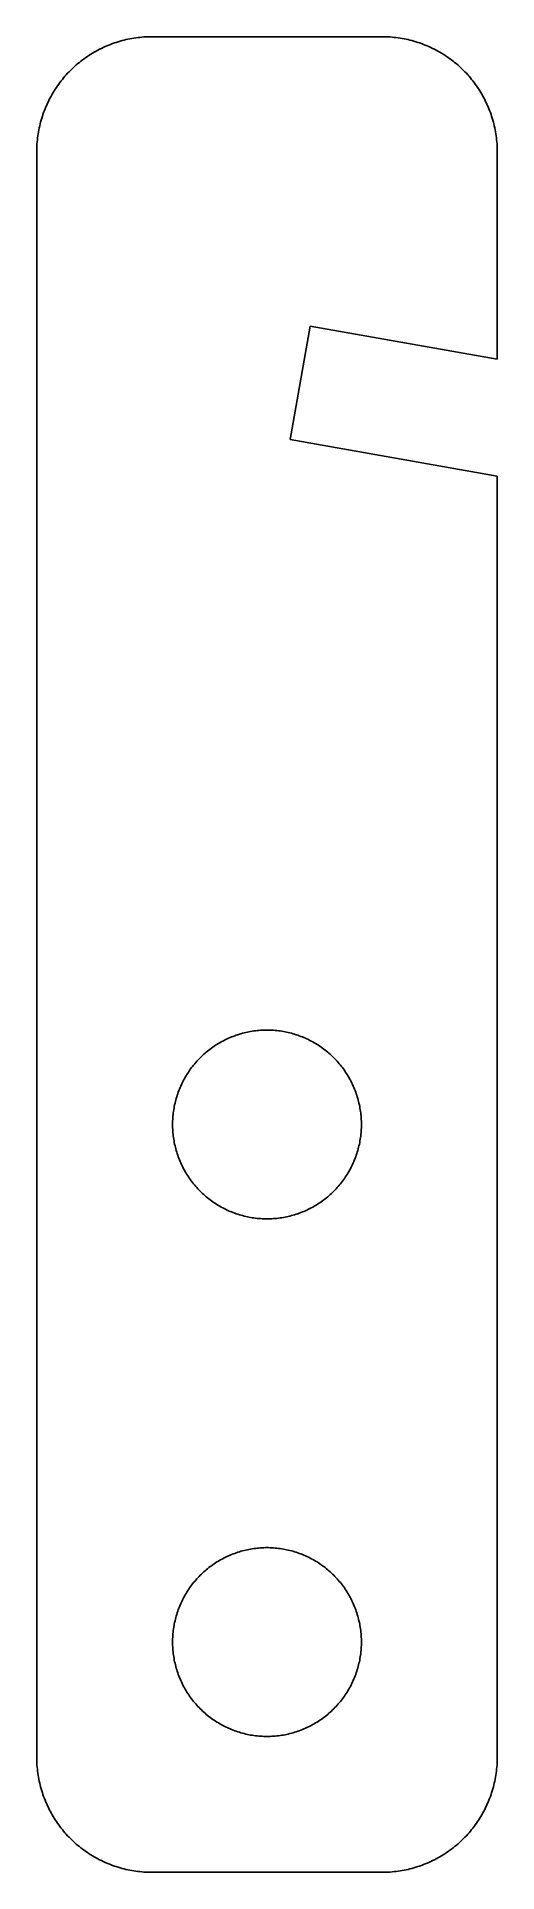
# Model space of a CAD drawing. Header units: metres. Extents: x -5.1 to 5.1, y -24 to 16.5.
import ezdxf

# ---------------------------------------------------------------- set-up
doc = ezdxf.new("R2010")
doc.units = ezdxf.units.M

msp = doc.modelspace()

# ---------------------------------------------------------------- linework, layer by layer
for p, q in [((-3.73246, 16.2127), (-3.77142, 16.1915)), ((-3.69314, 16.2332), (-3.73246, 16.2127)), ((-3.65346, 16.2529), (-3.69314, 16.2332)), ((-3.61345, 16.272), (-3.65346, 16.2529)), ((-3.57311, 16.2904), (-3.61345, 16.272)), ((-3.53246, 16.3081), (-3.57311, 16.2904)), ((-3.4915, 16.325), (-3.53246, 16.3081)), ((-3.45025, 16.3413), (-3.4915, 16.325)), ((-3.40873, 16.3568), (-3.45025, 16.3413)), ((-3.36694, 16.3716), (-3.40873, 16.3568)), ((-3.3249, 16.3857), (-3.36694, 16.3716)), ((-3.28262, 16.399), (-3.3249, 16.3857)), ((-3.24012, 16.4116), (-3.28262, 16.399)), ((-3.1974, 16.4235), (-3.24012, 16.4116)), ((-3.15448, 16.4346), (-3.1974, 16.4235)), ((-3.11137, 16.4449), (-3.15448, 16.4346)), ((-3.0681, 16.4545), (-3.11137, 16.4449)), ((-3.02465, 16.4633), (-3.0681, 16.4545)), ((-2.98107, 16.4714), (-3.02465, 16.4633)), ((-2.93734, 16.4787), (-2.98107, 16.4714)), ((-2.8935, 16.4853), (-2.93734, 16.4787)), ((-2.84955, 16.4911), (-2.8935, 16.4853)), ((-2.8055, 16.4961), (-2.84955, 16.4911)), ((-2.76138, 16.5003), (-2.8055, 16.4961)), ((-2.71718, 16.5038), (-2.76138, 16.5003)), ((-2.67293, 16.5065), (-2.71718, 16.5038)), ((-2.62864, 16.5085), (-2.67293, 16.5065)), ((-2.58433, 16.5096), (-2.62864, 16.5085)), ((-2.54, 16.51), (-2.58433, 16.5096)), ((2.54, 16.51), (-2.54, 16.51)), ((2.58433, 16.5096), (2.54, 16.51)), ((2.62864, 16.5085), (2.58433, 16.5096)), ((2.67293, 16.5065), (2.62864, 16.5085)), ((2.71718, 16.5038), (2.67293, 16.5065)), ((2.76138, 16.5003), (2.71718, 16.5038)), ((2.8055, 16.4961), (2.76138, 16.5003)), ((2.84955, 16.4911), (2.8055, 16.4961)), ((2.8935, 16.4853), (2.84955, 16.4911)), ((2.93734, 16.4787), (2.8935, 16.4853)), ((2.98107, 16.4714), (2.93734, 16.4787)), ((3.02465, 16.4633), (2.98107, 16.4714)), ((3.0681, 16.4545), (3.02465, 16.4633)), ((3.11137, 16.4449), (3.0681, 16.4545)), ((3.15448, 16.4346), (3.11137, 16.4449)), ((3.1974, 16.4235), (3.15448, 16.4346)), ((3.24012, 16.4116), (3.1974, 16.4235)), ((3.28262, 16.399), (3.24012, 16.4116)), ((3.3249, 16.3857), (3.28262, 16.399)), ((3.36694, 16.3716), (3.3249, 16.3857)), ((3.40873, 16.3568), (3.36694, 16.3716)), ((3.45025, 16.3413), (3.40873, 16.3568)), ((3.4915, 16.325), (3.45025, 16.3413)), ((3.53246, 16.3081), (3.4915, 16.325)), ((3.57311, 16.2904), (3.53246, 16.3081)), ((3.61345, 16.272), (3.57311, 16.2904)), ((3.65346, 16.2529), (3.61345, 16.272)), ((3.69314, 16.2332), (3.65346, 16.2529)), ((3.73246, 16.2127), (3.69314, 16.2332)), ((3.77142, 16.1915), (3.73246, 16.2127)), ((-4.30443, 15.7971), (-4.33605, 15.7661)), ((-4.27227, 15.8276), (-4.30443, 15.7971)), ((-4.23959, 15.8576), (-4.27227, 15.8276)), ((-4.20639, 15.887), (-4.23959, 15.8576)), ((-4.17268, 15.9158), (-4.20639, 15.887)), ((-4.13847, 15.944), (-4.17268, 15.9158)), ((-4.10378, 15.9715), (-4.13847, 15.944)), ((-4.06861, 15.9985), (-4.10378, 15.9715)), ((-4.03297, 16.0249), (-4.06861, 15.9985)), ((-3.99688, 16.0506), (-4.03297, 16.0249)), ((-3.96035, 16.0758), (-3.99688, 16.0506)), ((-3.92338, 16.1002), (-3.96035, 16.0758)), ((-3.88599, 16.124), (-3.92338, 16.1002)), ((-3.8482, 16.1472), (-3.88599, 16.124)), ((-3.81, 16.1697), (-3.8482, 16.1472)), ((-3.77142, 16.1915), (-3.81, 16.1697)), ((3.81, 16.1697), (3.77142, 16.1915)), ((3.8482, 16.1472), (3.81, 16.1697)), ((3.88599, 16.124), (3.8482, 16.1472)), ((3.92338, 16.1002), (3.88599, 16.124)), ((3.96035, 16.0758), (3.92338, 16.1002)), ((3.99688, 16.0506), (3.96035, 16.0758)), ((4.03297, 16.0249), (3.99688, 16.0506)), ((4.06861, 15.9985), (4.03297, 16.0249)), ((4.10378, 15.9715), (4.06861, 15.9985)), ((4.13847, 15.944), (4.10378, 15.9715)), ((4.17268, 15.9158), (4.13847, 15.944)), ((4.20639, 15.887), (4.17268, 15.9158)), ((4.23959, 15.8576), (4.20639, 15.887)), ((4.27227, 15.8276), (4.23959, 15.8576)), ((4.30443, 15.7971), (4.27227, 15.8276)), ((4.33605, 15.7661), (4.30443, 15.7971)), ((-4.64575, 15.3903), (-4.67022, 15.3534)), ((-4.62065, 15.4269), (-4.64575, 15.3903)), ((-4.5949, 15.463), (-4.62065, 15.4269)), ((-4.56853, 15.4986), (-4.5949, 15.463)), ((-4.54155, 15.5338), (-4.56853, 15.4986)), ((-4.51395, 15.5685), (-4.54155, 15.5338)), ((-4.48575, 15.6027), (-4.51395, 15.5685)), ((-4.45696, 15.6364), (-4.48575, 15.6027)), ((-4.42759, 15.6696), (-4.45696, 15.6364)), ((-4.39764, 15.7023), (-4.42759, 15.6696)), ((-4.36712, 15.7344), (-4.39764, 15.7023)), ((-4.33605, 15.7661), (-4.36712, 15.7344)), ((4.36712, 15.7344), (4.33605, 15.7661)), ((4.39764, 15.7023), (4.36712, 15.7344)), ((4.42759, 15.6696), (4.39764, 15.7023)), ((4.45696, 15.6364), (4.42759, 15.6696)), ((4.48575, 15.6027), (4.45696, 15.6364)), ((4.51395, 15.5685), (4.48575, 15.6027)), ((4.54155, 15.5338), (4.51395, 15.5685)), ((4.56853, 15.4986), (4.54155, 15.5338)), ((4.5949, 15.463), (4.56853, 15.4986)), ((4.62065, 15.4269), (4.5949, 15.463)), ((4.64575, 15.3903), (4.62065, 15.4269)), ((4.67022, 15.3534), (4.64575, 15.3903)), ((-4.8604, 15.0031), (-4.87808, 14.9625)), ((-4.84202, 15.0435), (-4.8604, 15.0031)), ((-4.82294, 15.0835), (-4.84202, 15.0435)), ((-4.80316, 15.1231), (-4.82294, 15.0835)), ((-4.78269, 15.1625), (-4.80316, 15.1231)), ((-4.76153, 15.2014), (-4.78269, 15.1625)), ((-4.7397, 15.24), (-4.76153, 15.2014)), ((-4.7172, 15.2782), (-4.7397, 15.24)), ((-4.69404, 15.316), (-4.7172, 15.2782)), ((-4.67022, 15.3534), (-4.69404, 15.316)), ((4.69404, 15.316), (4.67022, 15.3534)), ((4.7172, 15.2782), (4.69404, 15.316)), ((4.7397, 15.24), (4.7172, 15.2782)), ((4.76153, 15.2014), (4.7397, 15.24)), ((4.78269, 15.1625), (4.76153, 15.2014)), ((4.80316, 15.1231), (4.78269, 15.1625)), ((4.82294, 15.0835), (4.80316, 15.1231)), ((4.84202, 15.0435), (4.82294, 15.0835)), ((4.8604, 15.0031), (4.84202, 15.0435)), ((4.87808, 14.9625), (4.8604, 15.0031)), ((-5.00455, 14.5845), (-5.0149, 14.5414)), ((-4.99345, 14.6274), (-5.00455, 14.5845)), ((-4.9816, 14.6701), (-4.99345, 14.6274)), ((-4.96901, 14.7126), (-4.9816, 14.6701)), ((-4.95568, 14.7549), (-4.96901, 14.7126)), ((-4.94162, 14.7969), (-4.95568, 14.7549)), ((-4.92682, 14.8387), (-4.94162, 14.7969)), ((-4.91129, 14.8803), (-4.92682, 14.8387)), ((-4.89505, 14.9215), (-4.91129, 14.8803)), ((-4.87808, 14.9625), (-4.89505, 14.9215)), ((4.89505, 14.9215), (4.87808, 14.9625)), ((4.91129, 14.8803), (4.89505, 14.9215)), ((4.92682, 14.8387), (4.91129, 14.8803)), ((4.94162, 14.7969), (4.92682, 14.8387)), ((4.95568, 14.7549), (4.94162, 14.7969)), ((4.96901, 14.7126), (4.95568, 14.7549)), ((4.9816, 14.6701), (4.96901, 14.7126)), ((4.99345, 14.6274), (4.9816, 14.6701)), ((5.00455, 14.5845), (4.99345, 14.6274)), ((5.0149, 14.5414), (5.00455, 14.5845)), ((-5.07033, 14.1914), (-5.07381, 14.1472)), ((-5.06608, 14.2355), (-5.07033, 14.1914)), ((-5.06107, 14.2795), (-5.06608, 14.2355)), ((-5.05528, 14.3235), (-5.06107, 14.2795)), ((-5.04873, 14.3673), (-5.05528, 14.3235)), ((-5.04141, 14.4111), (-5.04873, 14.3673)), ((-5.03333, 14.4547), (-5.04141, 14.4111)), ((-5.02449, 14.4981), (-5.03333, 14.4547)), ((-5.0149, 14.5414), (-5.02449, 14.4981)), ((5.02449, 14.4981), (5.0149, 14.5414)), ((5.03333, 14.4547), (5.02449, 14.4981)), ((5.04141, 14.4111), (5.03333, 14.4547)), ((5.04873, 14.3673), (5.04141, 14.4111)), ((5.05528, 14.3235), (5.04873, 14.3673)), ((5.06107, 14.2795), (5.05528, 14.3235)), ((5.06608, 14.2355), (5.06107, 14.2795)), ((5.07033, 14.1914), (5.06608, 14.2355)), ((5.07381, 14.1472), (5.07033, 14.1914)), ((-5.07961, 14.0143), (-5.08, 13.97)), ((-5.08, 13.97), (-5.08, -21.4503)), ((-5.07845, 14.0586), (-5.07961, 14.0143)), ((-5.07652, 14.1029), (-5.07845, 14.0586)), ((-5.07381, 14.1472), (-5.07652, 14.1029)), ((5.07652, 14.1029), (5.07381, 14.1472)), ((5.07845, 14.0586), (5.07652, 14.1029)), ((5.07961, 14.0143), (5.07845, 14.0586)), ((5.08, 13.97), (5.07961, 14.0143)), ((5.08, 9.39302), (5.08, 13.97)), ((0.507999, 7.62), (0.949066, 10.1214)), ((0.949066, 10.1214), (5.08, 9.39302)), ((5.08, 6.81383), (0.507999, 7.62)), ((5.08, -21.4503), (5.08, 6.81383)), ((-1.0414, -5.6867), (-1.00976, -5.6688)), ((-1.00976, -5.6688), (-0.977815, -5.65146)), ((-0.977815, -5.65146), (-0.945571, -5.63467)), ((-0.945571, -5.63467), (-0.913039, -5.61845)), ((-0.913039, -5.61845), (-0.880229, -5.6028)), ((-0.880229, -5.6028), (-0.847151, -5.58773)), ((-0.847151, -5.58773), (-0.813814, -5.57323)), ((-0.813814, -5.57323), (-0.780231, -5.55932)), ((-0.780231, -5.55932), (-0.746408, -5.546)), ((-0.746408, -5.546), (-0.712359, -5.53327)), ((-0.712359, -5.53327), (-0.678093, -5.52113)), ((-0.678093, -5.52113), (-0.64362, -5.5096)), ((-0.64362, -5.5096), (-0.608952, -5.49867)), ((-0.608952, -5.49867), (-0.574097, -5.48834)), ((-0.574097, -5.48834), (-0.539068, -5.47863)), ((-0.539068, -5.47863), (-0.503875, -5.46953)), ((-0.503875, -5.46953), (-0.468528, -5.46104)), ((-0.468528, -5.46104), (-0.433038, -5.45317)), ((-0.433038, -5.45317), (-0.397416, -5.44593)), ((-0.397416, -5.44593), (-0.361674, -5.4393)), ((-0.361674, -5.4393), (-0.325821, -5.4333)), ((-0.325821, -5.4333), (-0.289869, -5.42793)), ((-0.289869, -5.42793), (-0.253829, -5.42318)), ((-0.253829, -5.42318), (-0.217711, -5.41907)), ((-0.217711, -5.41907), (-0.181527, -5.41559)), ((-0.181527, -5.41559), (-0.145288, -5.41273)), ((-0.145288, -5.41273), (-0.109005, -5.41051)), ((-0.109005, -5.41051), (-0.072688, -5.40893)), ((-0.072688, -5.40893), (-0.036349, -5.40798)), ((-0.036349, -5.40798), (0, -5.40766)), ((0, -5.40766), (0.036349, -5.40798)), ((0.036349, -5.40798), (0.072688, -5.40893)), ((0.072688, -5.40893), (0.109005, -5.41051)), ((0.109005, -5.41051), (0.145288, -5.41273)), ((0.145288, -5.41273), (0.181527, -5.41559)), ((0.181527, -5.41559), (0.217711, -5.41907)), ((0.217711, -5.41907), (0.253829, -5.42318)), ((0.253829, -5.42318), (0.289869, -5.42793)), ((0.289869, -5.42793), (0.325821, -5.4333)), ((0.325821, -5.4333), (0.361674, -5.4393)), ((0.361674, -5.4393), (0.397416, -5.44593)), ((0.397416, -5.44593), (0.433038, -5.45317)), ((0.433038, -5.45317), (0.468528, -5.46104)), ((0.468528, -5.46104), (0.503875, -5.46953)), ((0.503875, -5.46953), (0.539068, -5.47863)), ((0.539068, -5.47863), (0.574097, -5.48834)), ((0.574097, -5.48834), (0.608952, -5.49867)), ((0.608952, -5.49867), (0.64362, -5.5096)), ((0.64362, -5.5096), (0.678093, -5.52113)), ((0.678093, -5.52113), (0.712359, -5.53327)), ((0.712359, -5.53327), (0.746408, -5.546)), ((0.746408, -5.546), (0.780231, -5.55932)), ((0.780231, -5.55932), (0.813814, -5.57323)), ((0.813814, -5.57323), (0.847151, -5.58773)), ((0.847151, -5.58773), (0.880229, -5.6028)), ((0.880229, -5.6028), (0.913039, -5.61845)), ((0.913039, -5.61845), (0.945571, -5.63467)), ((0.945571, -5.63467), (0.977815, -5.65146)), ((0.977815, -5.65146), (1.00976, -5.6688)), ((1.00976, -5.6688), (1.0414, -5.6867)), ((-1.54782, -6.09679), (-1.52326, -6.06999)), ((-1.52326, -6.06999), (-1.49824, -6.04362)), ((-1.49824, -6.04362), (-1.47276, -6.0177)), ((-1.47276, -6.0177), (-1.44683, -5.99222)), ((-1.44683, -5.99222), (-1.42047, -5.9672)), ((-1.42047, -5.9672), (-1.39366, -5.94264)), ((-1.39366, -5.94264), (-1.36644, -5.91855)), ((-1.36644, -5.91855), (-1.3388, -5.89494)), ((-1.3388, -5.89494), (-1.31075, -5.87182)), ((-1.31075, -5.87182), (-1.2823, -5.84919)), ((-1.2823, -5.84919), (-1.25346, -5.82706)), ((-1.25346, -5.82706), (-1.22424, -5.80544)), ((-1.22424, -5.80544), (-1.19464, -5.78433)), ((-1.19464, -5.78433), (-1.16469, -5.76374)), ((-1.16469, -5.76374), (-1.13437, -5.74368)), ((-1.13437, -5.74368), (-1.10371, -5.72414)), ((-1.10371, -5.72414), (-1.07272, -5.70515)), ((-1.07272, -5.70515), (-1.0414, -5.6867)), ((1.0414, -5.6867), (1.07272, -5.70515)), ((1.07272, -5.70515), (1.10371, -5.72414)), ((1.10371, -5.72414), (1.13437, -5.74368)), ((1.13437, -5.74368), (1.16469, -5.76374)), ((1.16469, -5.76374), (1.19464, -5.78433)), ((1.19464, -5.78433), (1.22424, -5.80544)), ((1.22424, -5.80544), (1.25346, -5.82706)), ((1.25346, -5.82706), (1.2823, -5.84919)), ((1.2823, -5.84919), (1.31075, -5.87182)), ((1.31075, -5.87182), (1.3388, -5.89494)), ((1.3388, -5.89494), (1.36644, -5.91855)), ((1.36644, -5.91855), (1.39366, -5.94264)), ((1.39366, -5.94264), (1.42047, -5.9672)), ((1.42047, -5.9672), (1.44683, -5.99222)), ((1.44683, -5.99222), (1.47276, -6.0177)), ((1.47276, -6.0177), (1.49824, -6.04362)), ((1.49824, -6.04362), (1.52326, -6.06999)), ((1.52326, -6.06999), (1.54782, -6.09679)), ((-1.82166, -6.4807), (-1.80376, -6.44906)), ((-1.80376, -6.44906), (-1.78531, -6.41774)), ((-1.78531, -6.41774), (-1.76631, -6.38674)), ((-1.76631, -6.38674), (-1.74678, -6.35609)), ((-1.74678, -6.35609), (-1.72672, -6.32577)), ((-1.72672, -6.32577), (-1.70613, -6.29581)), ((-1.70613, -6.29581), (-1.68502, -6.26622)), ((-1.68502, -6.26622), (-1.6634, -6.237)), ((-1.6634, -6.237), (-1.64127, -6.20816)), ((-1.64127, -6.20816), (-1.61864, -6.17971)), ((-1.61864, -6.17971), (-1.59552, -6.15166)), ((-1.59552, -6.15166), (-1.57191, -6.12402)), ((-1.57191, -6.12402), (-1.54782, -6.09679)), ((1.54782, -6.09679), (1.57191, -6.12402)), ((1.57191, -6.12402), (1.59552, -6.15166)), ((1.59552, -6.15166), (1.61864, -6.17971)), ((1.61864, -6.17971), (1.64127, -6.20816)), ((1.64127, -6.20816), (1.6634, -6.237)), ((1.6634, -6.237), (1.68502, -6.26622)), ((1.68502, -6.26622), (1.70613, -6.29581)), ((1.70613, -6.29581), (1.72672, -6.32577)), ((1.72672, -6.32577), (1.74678, -6.35609)), ((1.74678, -6.35609), (1.76631, -6.38674)), ((1.76631, -6.38674), (1.78531, -6.41774)), ((1.78531, -6.41774), (1.80376, -6.44906)), ((1.80376, -6.44906), (1.82166, -6.4807)), ((-2.00212, -6.91636), (-1.99179, -6.88151)), ((-1.99179, -6.88151), (-1.98086, -6.84684)), ((-1.98086, -6.84684), (-1.96933, -6.81237)), ((-1.96933, -6.81237), (-1.95719, -6.7781)), ((-1.95719, -6.7781), (-1.94446, -6.74405)), ((-1.94446, -6.74405), (-1.93114, -6.71023)), ((-1.93114, -6.71023), (-1.91723, -6.67664)), ((-1.91723, -6.67664), (-1.90273, -6.64331)), ((-1.90273, -6.64331), (-1.88766, -6.61023)), ((-1.88766, -6.61023), (-1.87201, -6.57742)), ((-1.87201, -6.57742), (-1.85579, -6.54489)), ((-1.85579, -6.54489), (-1.839, -6.51264)), ((-1.839, -6.51264), (-1.82166, -6.4807)), ((1.82166, -6.4807), (1.839, -6.51264)), ((1.839, -6.51264), (1.85579, -6.54489)), ((1.85579, -6.54489), (1.87201, -6.57742)), ((1.87201, -6.57742), (1.88766, -6.61023)), ((1.88766, -6.61023), (1.90273, -6.64331)), ((1.90273, -6.64331), (1.91723, -6.67664)), ((1.91723, -6.67664), (1.93114, -6.71023)), ((1.93114, -6.71023), (1.94446, -6.74405)), ((1.94446, -6.74405), (1.95719, -6.7781)), ((1.95719, -6.7781), (1.96933, -6.81237)), ((1.96933, -6.81237), (1.98086, -6.84684)), ((1.98086, -6.84684), (1.99179, -6.88151)), ((1.99179, -6.88151), (2.00212, -6.91636)), ((-2.07487, -7.30893), (-2.07139, -7.27275)), ((-2.07139, -7.27275), (-2.06728, -7.23663)), ((-2.06728, -7.23663), (-2.06253, -7.20059)), ((-2.06253, -7.20059), (-2.05716, -7.16464)), ((-2.05716, -7.16464), (-2.05116, -7.12879)), ((-2.05116, -7.12879), (-2.04453, -7.09304)), ((-2.04453, -7.09304), (-2.03729, -7.05742)), ((-2.03729, -7.05742), (-2.02942, -7.02193)), ((-2.02942, -7.02193), (-2.02093, -6.98658)), ((-2.02093, -6.98658), (-2.01183, -6.95139)), ((-2.01183, -6.95139), (-2.00212, -6.91636)), ((2.00212, -6.91636), (2.01183, -6.95139)), ((2.01183, -6.95139), (2.02093, -6.98658)), ((2.02093, -6.98658), (2.02942, -7.02193)), ((2.02942, -7.02193), (2.03729, -7.05742)), ((2.03729, -7.05742), (2.04453, -7.09304)), ((2.04453, -7.09304), (2.05116, -7.12879)), ((2.05116, -7.12879), (2.05716, -7.16464)), ((2.05716, -7.16464), (2.06253, -7.20059)), ((2.06253, -7.20059), (2.06728, -7.23663)), ((2.06728, -7.23663), (2.07139, -7.27275)), ((2.07139, -7.27275), (2.07487, -7.30893)), ((-2.0828, -7.49046), (-2.08248, -7.45411)), ((-2.08248, -7.52681), (-2.0828, -7.49046)), ((-2.08248, -7.45411), (-2.08153, -7.41777)), ((-2.08153, -7.56315), (-2.08248, -7.52681)), ((-2.08153, -7.41777), (-2.07995, -7.38145)), ((-2.07995, -7.59946), (-2.08153, -7.56315)), ((-2.07995, -7.38145), (-2.07773, -7.34517)), ((-2.07773, -7.63575), (-2.07995, -7.59946)), ((-2.07773, -7.34517), (-2.07487, -7.30893)), ((-2.07487, -7.67199), (-2.07773, -7.63575)), ((-2.07139, -7.70817), (-2.07487, -7.67199)), ((2.07487, -7.67199), (2.07139, -7.70817)), ((2.07487, -7.30893), (2.07773, -7.34517)), ((2.07773, -7.63575), (2.07487, -7.67199)), ((2.07773, -7.34517), (2.07995, -7.38145)), ((2.07995, -7.59946), (2.07773, -7.63575)), ((2.07995, -7.38145), (2.08153, -7.41777)), ((2.08153, -7.56315), (2.07995, -7.59946)), ((2.08153, -7.41777), (2.08248, -7.45411)), ((2.08248, -7.52681), (2.08153, -7.56315)), ((2.08248, -7.45411), (2.0828, -7.49046)), ((2.0828, -7.49046), (2.08248, -7.52681)), ((-2.06728, -7.74429), (-2.07139, -7.70817)), ((-2.06253, -7.78033), (-2.06728, -7.74429)), ((-2.05716, -7.81628), (-2.06253, -7.78033)), ((-2.05116, -7.85213), (-2.05716, -7.81628)), ((-2.04453, -7.88788), (-2.05116, -7.85213)), ((-2.03729, -7.9235), (-2.04453, -7.88788)), ((-2.02942, -7.95899), (-2.03729, -7.9235)), ((-2.02093, -7.99433), (-2.02942, -7.95899)), ((-2.01183, -8.02953), (-2.02093, -7.99433)), ((-2.00212, -8.06456), (-2.01183, -8.02953)), ((-1.99179, -8.09941), (-2.00212, -8.06456)), ((-1.98086, -8.13408), (-1.99179, -8.09941)), ((1.99179, -8.09941), (1.98086, -8.13408)), ((2.00212, -8.06456), (1.99179, -8.09941)), ((2.01183, -8.02953), (2.00212, -8.06456)), ((2.02093, -7.99433), (2.01183, -8.02953)), ((2.02942, -7.95899), (2.02093, -7.99433)), ((2.03729, -7.9235), (2.02942, -7.95899)), ((2.04453, -7.88788), (2.03729, -7.9235)), ((2.05116, -7.85213), (2.04453, -7.88788)), ((2.05716, -7.81628), (2.05116, -7.85213)), ((2.06253, -7.78033), (2.05716, -7.81628)), ((2.06728, -7.74429), (2.06253, -7.78033)), ((2.07139, -7.70817), (2.06728, -7.74429)), ((-1.96933, -8.16855), (-1.98086, -8.13408)), ((-1.95719, -8.20282), (-1.96933, -8.16855)), ((-1.94446, -8.23687), (-1.95719, -8.20282)), ((-1.93114, -8.27069), (-1.94446, -8.23687)), ((-1.91723, -8.30427), (-1.93114, -8.27069)), ((-1.90273, -8.33761), (-1.91723, -8.30427)), ((-1.88766, -8.37069), (-1.90273, -8.33761)), ((-1.87201, -8.4035), (-1.88766, -8.37069)), ((-1.85579, -8.43603), (-1.87201, -8.4035)), ((-1.839, -8.46828), (-1.85579, -8.43603)), ((-1.82166, -8.50022), (-1.839, -8.46828)), ((-1.80376, -8.53186), (-1.82166, -8.50022)), ((1.82166, -8.50022), (1.80376, -8.53186)), ((1.839, -8.46828), (1.82166, -8.50022)), ((1.85579, -8.43603), (1.839, -8.46828)), ((1.87201, -8.4035), (1.85579, -8.43603)), ((1.88766, -8.37069), (1.87201, -8.4035)), ((1.90273, -8.33761), (1.88766, -8.37069)), ((1.91723, -8.30427), (1.90273, -8.33761)), ((1.93114, -8.27069), (1.91723, -8.30427)), ((1.94446, -8.23687), (1.93114, -8.27069)), ((1.95719, -8.20282), (1.94446, -8.23687)), ((1.96933, -8.16855), (1.95719, -8.20282)), ((1.98086, -8.13408), (1.96933, -8.16855)), ((-1.78531, -8.56318), (-1.80376, -8.53186)), ((-1.76631, -8.59418), (-1.78531, -8.56318)), ((-1.74678, -8.62483), (-1.76631, -8.59418)), ((-1.72672, -8.65515), (-1.74678, -8.62483)), ((-1.70613, -8.6851), (-1.72672, -8.65515)), ((-1.68502, -8.7147), (-1.70613, -8.6851)), ((-1.6634, -8.74392), (-1.68502, -8.7147)), ((-1.64127, -8.77276), (-1.6634, -8.74392)), ((-1.61864, -8.80121), (-1.64127, -8.77276)), ((-1.59552, -8.82926), (-1.61864, -8.80121)), ((-1.57191, -8.8569), (-1.59552, -8.82926)), ((-1.54782, -8.88412), (-1.57191, -8.8569)), ((-1.52326, -8.91093), (-1.54782, -8.88412)), ((1.54782, -8.88412), (1.52326, -8.91093)), ((1.57191, -8.8569), (1.54782, -8.88412)), ((1.59552, -8.82926), (1.57191, -8.8569)), ((1.61864, -8.80121), (1.59552, -8.82926)), ((1.64127, -8.77276), (1.61864, -8.80121)), ((1.6634, -8.74392), (1.64127, -8.77276)), ((1.68502, -8.7147), (1.6634, -8.74392)), ((1.70613, -8.6851), (1.68502, -8.7147)), ((1.72672, -8.65515), (1.70613, -8.6851)), ((1.74678, -8.62483), (1.72672, -8.65515)), ((1.76631, -8.59418), (1.74678, -8.62483)), ((1.78531, -8.56318), (1.76631, -8.59418)), ((1.80376, -8.53186), (1.78531, -8.56318)), ((-1.49824, -8.93729), (-1.52326, -8.91093)), ((-1.47276, -8.96322), (-1.49824, -8.93729)), ((-1.44683, -8.9887), (-1.47276, -8.96322)), ((-1.42047, -9.01372), (-1.44683, -8.9887)), ((-1.39366, -9.03828), (-1.42047, -9.01372)), ((-1.36644, -9.06237), (-1.39366, -9.03828)), ((-1.3388, -9.08598), (-1.36644, -9.06237)), ((-1.31075, -9.1091), (-1.3388, -9.08598)), ((-1.2823, -9.13173), (-1.31075, -9.1091)), ((-1.25346, -9.15386), (-1.2823, -9.13173)), ((-1.22424, -9.17548), (-1.25346, -9.15386)), ((-1.19464, -9.19659), (-1.22424, -9.17548)), ((-1.16469, -9.21718), (-1.19464, -9.19659)), ((-1.13437, -9.23724), (-1.16469, -9.21718)), ((-1.10371, -9.25677), (-1.13437, -9.23724)), ((-1.07272, -9.27577), (-1.10371, -9.25677)), ((-1.0414, -9.29422), (-1.07272, -9.27577)), ((-1.00976, -9.31212), (-1.0414, -9.29422)), ((-0.977815, -9.32946), (-1.00976, -9.31212)), ((1.00976, -9.31212), (0.977815, -9.32946)), ((1.0414, -9.29422), (1.00976, -9.31212)), ((1.07272, -9.27577), (1.0414, -9.29422)), ((1.10371, -9.25677), (1.07272, -9.27577)), ((1.13437, -9.23724), (1.10371, -9.25677)), ((1.16469, -9.21718), (1.13437, -9.23724)), ((1.19464, -9.19659), (1.16469, -9.21718)), ((1.22424, -9.17548), (1.19464, -9.19659)), ((1.25346, -9.15386), (1.22424, -9.17548)), ((1.2823, -9.13173), (1.25346, -9.15386)), ((1.31075, -9.1091), (1.2823, -9.13173)), ((1.3388, -9.08598), (1.31075, -9.1091)), ((1.36644, -9.06237), (1.3388, -9.08598)), ((1.39366, -9.03828), (1.36644, -9.06237)), ((1.42047, -9.01372), (1.39366, -9.03828)), ((1.44683, -8.9887), (1.42047, -9.01372)), ((1.47276, -8.96322), (1.44683, -8.9887)), ((1.49824, -8.93729), (1.47276, -8.96322)), ((1.52326, -8.91093), (1.49824, -8.93729)), ((-0.945571, -9.34625), (-0.977815, -9.32946)), ((-0.913039, -9.36247), (-0.945571, -9.34625)), ((-0.880229, -9.37812), (-0.913039, -9.36247)), ((-0.847151, -9.39319), (-0.880229, -9.37812)), ((-0.813814, -9.40769), (-0.847151, -9.39319)), ((-0.780231, -9.4216), (-0.813814, -9.40769)), ((-0.746408, -9.43492), (-0.780231, -9.4216)), ((-0.712359, -9.44765), (-0.746408, -9.43492)), ((-0.678093, -9.45979), (-0.712359, -9.44765)), ((-0.64362, -9.47132), (-0.678093, -9.45979)), ((-0.608952, -9.48225), (-0.64362, -9.47132)), ((-0.574097, -9.49258), (-0.608952, -9.48225)), ((-0.539068, -9.50229), (-0.574097, -9.49258)), ((-0.503875, -9.51139), (-0.539068, -9.50229)), ((-0.468528, -9.51988), (-0.503875, -9.51139)), ((-0.433038, -9.52775), (-0.468528, -9.51988)), ((-0.397416, -9.53499), (-0.433038, -9.52775)), ((-0.361674, -9.54162), (-0.397416, -9.53499)), ((-0.325821, -9.54762), (-0.361674, -9.54162)), ((-0.289869, -9.55299), (-0.325821, -9.54762)), ((-0.253829, -9.55773), (-0.289869, -9.55299)), ((-0.217711, -9.56185), (-0.253829, -9.55773)), ((-0.181527, -9.56533), (-0.217711, -9.56185)), ((-0.145288, -9.56819), (-0.181527, -9.56533)), ((-0.109005, -9.57041), (-0.145288, -9.56819)), ((-0.072688, -9.57199), (-0.109005, -9.57041)), ((-0.036349, -9.57294), (-0.072688, -9.57199)), ((0, -9.57326), (-0.036349, -9.57294)), ((0.036349, -9.57294), (0, -9.57326)), ((0.072688, -9.57199), (0.036349, -9.57294)), ((0.109005, -9.57041), (0.072688, -9.57199)), ((0.145288, -9.56819), (0.109005, -9.57041)), ((0.181527, -9.56533), (0.145288, -9.56819)), ((0.217711, -9.56185), (0.181527, -9.56533)), ((0.253829, -9.55773), (0.217711, -9.56185)), ((0.289869, -9.55299), (0.253829, -9.55773)), ((0.325821, -9.54762), (0.289869, -9.55299)), ((0.361674, -9.54162), (0.325821, -9.54762)), ((0.397416, -9.53499), (0.361674, -9.54162)), ((0.433038, -9.52775), (0.397416, -9.53499)), ((0.468528, -9.51988), (0.433038, -9.52775)), ((0.503875, -9.51139), (0.468528, -9.51988)), ((0.539068, -9.50229), (0.503875, -9.51139)), ((0.574097, -9.49258), (0.539068, -9.50229)), ((0.608952, -9.48225), (0.574097, -9.49258)), ((0.64362, -9.47132), (0.608952, -9.48225)), ((0.678093, -9.45979), (0.64362, -9.47132)), ((0.712359, -9.44765), (0.678093, -9.45979)), ((0.746408, -9.43492), (0.712359, -9.44765)), ((0.780231, -9.4216), (0.746408, -9.43492)), ((0.813814, -9.40769), (0.780231, -9.4216)), ((0.847151, -9.39319), (0.813814, -9.40769)), ((0.880229, -9.37812), (0.847151, -9.39319)), ((0.913039, -9.36247), (0.880229, -9.37812)), ((0.945571, -9.34625), (0.913039, -9.36247)), ((0.977815, -9.32946), (0.945571, -9.34625)), ((-0.880229, -17.0226), (-0.847151, -17.0076)), ((-0.847151, -17.0076), (-0.813814, -16.9931)), ((-0.813814, -16.9931), (-0.780231, -16.9792)), ((-0.780231, -16.9792), (-0.746408, -16.9658)), ((-0.746408, -16.9658), (-0.712359, -16.9531)), ((-0.712359, -16.9531), (-0.678093, -16.941)), ((-0.678093, -16.941), (-0.64362, -16.9294)), ((-0.64362, -16.9294), (-0.608952, -16.9185)), ((-0.608952, -16.9185), (-0.574097, -16.9082)), ((-0.574097, -16.9082), (-0.539068, -16.8985)), ((-0.539068, -16.8985), (-0.503875, -16.8894)), ((-0.503875, -16.8894), (-0.468528, -16.8809)), ((-0.468528, -16.8809), (-0.433038, -16.873)), ((-0.433038, -16.873), (-0.397416, -16.8658)), ((-0.397416, -16.8658), (-0.361674, -16.8591)), ((-0.361674, -16.8591), (-0.325821, -16.8531)), ((-0.325821, -16.8531), (-0.289869, -16.8478)), ((-0.289869, -16.8478), (-0.253829, -16.843)), ((-0.253829, -16.843), (-0.217711, -16.8389)), ((-0.217711, -16.8389), (-0.181527, -16.8354)), ((-0.181527, -16.8354), (-0.145288, -16.8326)), ((-0.145288, -16.8326), (-0.109005, -16.8304)), ((-0.109005, -16.8304), (-0.072688, -16.8288)), ((-0.072688, -16.8288), (-0.036349, -16.8278)), ((-0.036349, -16.8278), (0, -16.8275)), ((0, -16.8275), (0.036349, -16.8278)), ((0.036349, -16.8278), (0.072688, -16.8288)), ((0.072688, -16.8288), (0.109005, -16.8304)), ((0.109005, -16.8304), (0.145288, -16.8326)), ((0.145288, -16.8326), (0.181527, -16.8354)), ((0.181527, -16.8354), (0.217711, -16.8389)), ((0.217711, -16.8389), (0.253829, -16.843)), ((0.253829, -16.843), (0.289869, -16.8478)), ((0.289869, -16.8478), (0.325821, -16.8531)), ((0.325821, -16.8531), (0.361674, -16.8591)), ((0.361674, -16.8591), (0.397416, -16.8658)), ((0.397416, -16.8658), (0.433038, -16.873)), ((0.433038, -16.873), (0.468528, -16.8809)), ((0.468528, -16.8809), (0.503875, -16.8894)), ((0.503875, -16.8894), (0.539068, -16.8985)), ((0.539068, -16.8985), (0.574097, -16.9082)), ((0.574097, -16.9082), (0.608952, -16.9185)), ((0.608952, -16.9185), (0.64362, -16.9294)), ((0.64362, -16.9294), (0.678093, -16.941)), ((0.678093, -16.941), (0.712359, -16.9531)), ((0.712359, -16.9531), (0.746408, -16.9658)), ((0.746408, -16.9658), (0.780231, -16.9792)), ((0.780231, -16.9792), (0.813814, -16.9931)), ((0.813814, -16.9931), (0.847151, -17.0076)), ((0.847151, -17.0076), (0.880229, -17.0226)), ((-1.47276, -17.4375), (-1.44683, -17.4121)), ((-1.44683, -17.4121), (-1.42047, -17.387)), ((-1.42047, -17.387), (-1.39366, -17.3625)), ((-1.39366, -17.3625), (-1.36644, -17.3384)), ((-1.36644, -17.3384), (-1.3388, -17.3148)), ((-1.3388, -17.3148), (-1.31075, -17.2917)), ((-1.31075, -17.2917), (-1.2823, -17.269)), ((-1.2823, -17.269), (-1.25346, -17.2469)), ((-1.25346, -17.2469), (-1.22424, -17.2253)), ((-1.22424, -17.2253), (-1.19464, -17.2042)), ((-1.19464, -17.2042), (-1.16469, -17.1836)), ((-1.16469, -17.1836), (-1.13437, -17.1635)), ((-1.13437, -17.1635), (-1.10371, -17.144)), ((-1.10371, -17.144), (-1.07272, -17.125)), ((-1.07272, -17.125), (-1.0414, -17.1065)), ((-1.0414, -17.1065), (-1.00976, -17.0886)), ((-1.00976, -17.0886), (-0.977815, -17.0713)), ((-0.977815, -17.0713), (-0.945571, -17.0545)), ((-0.945571, -17.0545), (-0.913039, -17.0383)), ((-0.913039, -17.0383), (-0.880229, -17.0226)), ((0.880229, -17.0226), (0.913039, -17.0383)), ((0.913039, -17.0383), (0.945571, -17.0545)), ((0.945571, -17.0545), (0.977815, -17.0713)), ((0.977815, -17.0713), (1.00976, -17.0886)), ((1.00976, -17.0886), (1.0414, -17.1065)), ((1.0414, -17.1065), (1.07272, -17.125)), ((1.07272, -17.125), (1.10371, -17.144)), ((1.10371, -17.144), (1.13437, -17.1635)), ((1.13437, -17.1635), (1.16469, -17.1836)), ((1.16469, -17.1836), (1.19464, -17.2042)), ((1.19464, -17.2042), (1.22424, -17.2253)), ((1.22424, -17.2253), (1.25346, -17.2469)), ((1.25346, -17.2469), (1.2823, -17.269)), ((1.2823, -17.269), (1.31075, -17.2917)), ((1.31075, -17.2917), (1.3388, -17.3148)), ((1.3388, -17.3148), (1.36644, -17.3384)), ((1.36644, -17.3384), (1.39366, -17.3625)), ((1.39366, -17.3625), (1.42047, -17.387)), ((1.42047, -17.387), (1.44683, -17.4121)), ((1.44683, -17.4121), (1.47276, -17.4375)), ((-1.78531, -17.8376), (-1.76631, -17.8066)), ((-1.76631, -17.8066), (-1.74678, -17.7759)), ((-1.74678, -17.7759), (-1.72672, -17.7456)), ((-1.72672, -17.7456), (-1.70613, -17.7157)), ((-1.70613, -17.7157), (-1.68502, -17.6861)), ((-1.68502, -17.6861), (-1.6634, -17.6568)), ((-1.6634, -17.6568), (-1.64127, -17.628)), ((-1.64127, -17.628), (-1.61864, -17.5996)), ((-1.61864, -17.5996), (-1.59552, -17.5715)), ((-1.59552, -17.5715), (-1.57191, -17.5439)), ((-1.57191, -17.5439), (-1.54782, -17.5166)), ((-1.54782, -17.5166), (-1.52326, -17.4898)), ((-1.52326, -17.4898), (-1.49824, -17.4635)), ((-1.49824, -17.4635), (-1.47276, -17.4375)), ((1.47276, -17.4375), (1.49824, -17.4635)), ((1.49824, -17.4635), (1.52326, -17.4898)), ((1.52326, -17.4898), (1.54782, -17.5166)), ((1.54782, -17.5166), (1.57191, -17.5439)), ((1.57191, -17.5439), (1.59552, -17.5715)), ((1.59552, -17.5715), (1.61864, -17.5996)), ((1.61864, -17.5996), (1.64127, -17.628)), ((1.64127, -17.628), (1.6634, -17.6568)), ((1.6634, -17.6568), (1.68502, -17.6861)), ((1.68502, -17.6861), (1.70613, -17.7157)), ((1.70613, -17.7157), (1.72672, -17.7456)), ((1.72672, -17.7456), (1.74678, -17.7759)), ((1.74678, -17.7759), (1.76631, -17.8066)), ((1.76631, -17.8066), (1.78531, -17.8376)), ((-1.96933, -18.2322), (-1.95719, -18.1979)), ((-1.95719, -18.1979), (-1.94446, -18.1639)), ((-1.94446, -18.1639), (-1.93114, -18.1301)), ((-1.93114, -18.1301), (-1.91723, -18.0965)), ((-1.91723, -18.0965), (-1.90273, -18.0631)), ((-1.90273, -18.0631), (-1.88766, -18.0301)), ((-1.88766, -18.0301), (-1.87201, -17.9973)), ((-1.87201, -17.9973), (-1.85579, -17.9647)), ((-1.85579, -17.9647), (-1.839, -17.9325)), ((-1.839, -17.9325), (-1.82166, -17.9005)), ((-1.82166, -17.9005), (-1.80376, -17.8689)), ((-1.80376, -17.8689), (-1.78531, -17.8376)), ((1.78531, -17.8376), (1.80376, -17.8689)), ((1.80376, -17.8689), (1.82166, -17.9005)), ((1.82166, -17.9005), (1.839, -17.9325)), ((1.839, -17.9325), (1.85579, -17.9647)), ((1.85579, -17.9647), (1.87201, -17.9973)), ((1.87201, -17.9973), (1.88766, -18.0301)), ((1.88766, -18.0301), (1.90273, -18.0631)), ((1.90273, -18.0631), (1.91723, -18.0965)), ((1.91723, -18.0965), (1.93114, -18.1301)), ((1.93114, -18.1301), (1.94446, -18.1639)), ((1.94446, -18.1639), (1.95719, -18.1979)), ((1.95719, -18.1979), (1.96933, -18.2322)), ((-2.06728, -18.6565), (-2.06253, -18.6204)), ((-2.06253, -18.6204), (-2.05716, -18.5845)), ((-2.05716, -18.5845), (-2.05116, -18.5486)), ((-2.05116, -18.5486), (-2.04453, -18.5129)), ((-2.04453, -18.5129), (-2.03729, -18.4773)), ((-2.03729, -18.4773), (-2.02942, -18.4418)), ((-2.02942, -18.4418), (-2.02093, -18.4064)), ((-2.02093, -18.4064), (-2.01183, -18.3712)), ((-2.01183, -18.3712), (-2.00212, -18.3362)), ((-2.00212, -18.3362), (-1.99179, -18.3013)), ((-1.99179, -18.3013), (-1.98086, -18.2667)), ((-1.98086, -18.2667), (-1.96933, -18.2322)), ((1.96933, -18.2322), (1.98086, -18.2667)), ((1.98086, -18.2667), (1.99179, -18.3013)), ((1.99179, -18.3013), (2.00212, -18.3362)), ((2.00212, -18.3362), (2.01183, -18.3712)), ((2.01183, -18.3712), (2.02093, -18.4064)), ((2.02093, -18.4064), (2.02942, -18.4418)), ((2.02942, -18.4418), (2.03729, -18.4773)), ((2.03729, -18.4773), (2.04453, -18.5129)), ((2.04453, -18.5129), (2.05116, -18.5486)), ((2.05116, -18.5486), (2.05716, -18.5845)), ((2.05716, -18.5845), (2.06253, -18.6204)), ((2.06253, -18.6204), (2.06728, -18.6565)), ((-2.0828, -18.9103), (-2.08248, -18.874)), ((-2.08248, -18.9466), (-2.0828, -18.9103)), ((-2.08248, -18.874), (-2.08153, -18.8376)), ((-2.08153, -18.983), (-2.08248, -18.9466)), ((-2.08153, -18.8376), (-2.07995, -18.8013)), ((-2.07995, -19.0193), (-2.08153, -18.983)), ((-2.07995, -18.8013), (-2.07773, -18.765)), ((-2.07773, -19.0556), (-2.07995, -19.0193)), ((-2.07773, -18.765), (-2.07487, -18.7288)), ((-2.07487, -18.7288), (-2.07139, -18.6926)), ((-2.07139, -18.6926), (-2.06728, -18.6565)), ((2.06728, -18.6565), (2.07139, -18.6926)), ((2.07139, -18.6926), (2.07487, -18.7288)), ((2.07487, -18.7288), (2.07773, -18.765)), ((2.07773, -18.765), (2.07995, -18.8013)), ((2.07995, -19.0193), (2.07773, -19.0556)), ((2.07995, -18.8013), (2.08153, -18.8376)), ((2.08153, -18.983), (2.07995, -19.0193)), ((2.08153, -18.8376), (2.08248, -18.874)), ((2.08248, -18.9466), (2.08153, -18.983)), ((2.08248, -18.874), (2.0828, -18.9103)), ((2.0828, -18.9103), (2.08248, -18.9466)), ((-2.07487, -19.0918), (-2.07773, -19.0556)), ((-2.07139, -19.128), (-2.07487, -19.0918)), ((-2.06728, -19.1641), (-2.07139, -19.128)), ((-2.06253, -19.2002), (-2.06728, -19.1641)), ((-2.05716, -19.2361), (-2.06253, -19.2002)), ((-2.05116, -19.272), (-2.05716, -19.2361)), ((-2.04453, -19.3077), (-2.05116, -19.272)), ((-2.03729, -19.3433), (-2.04453, -19.3077)), ((-2.02942, -19.3788), (-2.03729, -19.3433)), ((-2.02093, -19.4142), (-2.02942, -19.3788)), ((-2.01183, -19.4494), (-2.02093, -19.4142)), ((2.02093, -19.4142), (2.01183, -19.4494)), ((2.02942, -19.3788), (2.02093, -19.4142)), ((2.03729, -19.3433), (2.02942, -19.3788)), ((2.04453, -19.3077), (2.03729, -19.3433)), ((2.05116, -19.272), (2.04453, -19.3077)), ((2.05716, -19.2361), (2.05116, -19.272)), ((2.06253, -19.2002), (2.05716, -19.2361)), ((2.06728, -19.1641), (2.06253, -19.2002)), ((2.07139, -19.128), (2.06728, -19.1641)), ((2.07487, -19.0918), (2.07139, -19.128)), ((2.07773, -19.0556), (2.07487, -19.0918)), ((-2.00212, -19.4844), (-2.01183, -19.4494)), ((-1.99179, -19.5193), (-2.00212, -19.4844)), ((-1.98086, -19.5539), (-1.99179, -19.5193)), ((-1.96933, -19.5884), (-1.98086, -19.5539)), ((-1.95719, -19.6227), (-1.96933, -19.5884)), ((-1.94446, -19.6567), (-1.95719, -19.6227)), ((-1.93114, -19.6905), (-1.94446, -19.6567)), ((-1.91723, -19.7241), (-1.93114, -19.6905)), ((-1.90273, -19.7575), (-1.91723, -19.7241)), ((-1.88766, -19.7905), (-1.90273, -19.7575)), ((-1.87201, -19.8233), (-1.88766, -19.7905)), ((-1.85579, -19.8559), (-1.87201, -19.8233)), ((1.87201, -19.8233), (1.85579, -19.8559)), ((1.88766, -19.7905), (1.87201, -19.8233)), ((1.90273, -19.7575), (1.88766, -19.7905)), ((1.91723, -19.7241), (1.90273, -19.7575)), ((1.93114, -19.6905), (1.91723, -19.7241)), ((1.94446, -19.6567), (1.93114, -19.6905)), ((1.95719, -19.6227), (1.94446, -19.6567)), ((1.96933, -19.5884), (1.95719, -19.6227)), ((1.98086, -19.5539), (1.96933, -19.5884)), ((1.99179, -19.5193), (1.98086, -19.5539)), ((2.00212, -19.4844), (1.99179, -19.5193)), ((2.01183, -19.4494), (2.00212, -19.4844)), ((-1.839, -19.8881), (-1.85579, -19.8559)), ((-1.82166, -19.9201), (-1.839, -19.8881)), ((-1.80376, -19.9517), (-1.82166, -19.9201)), ((-1.78531, -19.983), (-1.80376, -19.9517)), ((-1.76631, -20.014), (-1.78531, -19.983)), ((-1.74678, -20.0447), (-1.76631, -20.014)), ((-1.72672, -20.075), (-1.74678, -20.0447)), ((-1.70613, -20.1049), (-1.72672, -20.075)), ((-1.68502, -20.1345), (-1.70613, -20.1049)), ((-1.6634, -20.1638), (-1.68502, -20.1345)), ((-1.64127, -20.1926), (-1.6634, -20.1638)), ((-1.61864, -20.221), (-1.64127, -20.1926)), ((-1.59552, -20.2491), (-1.61864, -20.221)), ((-1.57191, -20.2767), (-1.59552, -20.2491)), ((1.59552, -20.2491), (1.57191, -20.2767)), ((1.61864, -20.221), (1.59552, -20.2491)), ((1.64127, -20.1926), (1.61864, -20.221)), ((1.6634, -20.1638), (1.64127, -20.1926)), ((1.68502, -20.1345), (1.6634, -20.1638)), ((1.70613, -20.1049), (1.68502, -20.1345)), ((1.72672, -20.075), (1.70613, -20.1049)), ((1.74678, -20.0447), (1.72672, -20.075)), ((1.76631, -20.014), (1.74678, -20.0447)), ((1.78531, -19.983), (1.76631, -20.014)), ((1.80376, -19.9517), (1.78531, -19.983)), ((1.82166, -19.9201), (1.80376, -19.9517)), ((1.839, -19.8881), (1.82166, -19.9201)), ((1.85579, -19.8559), (1.839, -19.8881)), ((-1.54782, -20.304), (-1.57191, -20.2767)), ((-1.52326, -20.3308), (-1.54782, -20.304)), ((-1.49824, -20.3571), (-1.52326, -20.3308)), ((-1.47276, -20.3831), (-1.49824, -20.3571)), ((-1.44683, -20.4085), (-1.47276, -20.3831)), ((-1.42047, -20.4336), (-1.44683, -20.4085)), ((-1.39366, -20.4581), (-1.42047, -20.4336)), ((-1.36644, -20.4822), (-1.39366, -20.4581)), ((-1.3388, -20.5058), (-1.36644, -20.4822)), ((-1.31075, -20.5289), (-1.3388, -20.5058)), ((-1.2823, -20.5516), (-1.31075, -20.5289)), ((-1.25346, -20.5737), (-1.2823, -20.5516)), ((-1.22424, -20.5953), (-1.25346, -20.5737)), ((-1.19464, -20.6164), (-1.22424, -20.5953)), ((-1.16469, -20.637), (-1.19464, -20.6164)), ((-1.13437, -20.6571), (-1.16469, -20.637)), ((1.16469, -20.637), (1.13437, -20.6571)), ((1.19464, -20.6164), (1.16469, -20.637)), ((1.22424, -20.5953), (1.19464, -20.6164)), ((1.25346, -20.5737), (1.22424, -20.5953)), ((1.2823, -20.5516), (1.25346, -20.5737)), ((1.31075, -20.5289), (1.2823, -20.5516)), ((1.3388, -20.5058), (1.31075, -20.5289)), ((1.36644, -20.4822), (1.3388, -20.5058)), ((1.39366, -20.4581), (1.36644, -20.4822)), ((1.42047, -20.4336), (1.39366, -20.4581)), ((1.44683, -20.4085), (1.42047, -20.4336)), ((1.47276, -20.3831), (1.44683, -20.4085)), ((1.49824, -20.3571), (1.47276, -20.3831)), ((1.52326, -20.3308), (1.49824, -20.3571)), ((1.54782, -20.304), (1.52326, -20.3308)), ((1.57191, -20.2767), (1.54782, -20.304)), ((-1.10371, -20.6766), (-1.13437, -20.6571)), ((-1.07272, -20.6956), (-1.10371, -20.6766)), ((-1.0414, -20.7141), (-1.07272, -20.6956)), ((-1.00976, -20.732), (-1.0414, -20.7141)), ((-0.977815, -20.7493), (-1.00976, -20.732)), ((-0.945571, -20.7661), (-0.977815, -20.7493)), ((-0.913039, -20.7823), (-0.945571, -20.7661)), ((-0.880229, -20.798), (-0.913039, -20.7823)), ((-0.847151, -20.813), (-0.880229, -20.798)), ((-0.813814, -20.8275), (-0.847151, -20.813)), ((-0.780231, -20.8414), (-0.813814, -20.8275)), ((-0.746408, -20.8548), (-0.780231, -20.8414)), ((-0.712359, -20.8675), (-0.746408, -20.8548)), ((-0.678093, -20.8796), (-0.712359, -20.8675)), ((-0.64362, -20.8912), (-0.678093, -20.8796)), ((-0.608952, -20.9021), (-0.64362, -20.8912)), ((-0.574097, -20.9124), (-0.608952, -20.9021)), ((-0.539068, -20.9221), (-0.574097, -20.9124)), ((-0.503875, -20.9312), (-0.539068, -20.9221)), ((-0.468528, -20.9397), (-0.503875, -20.9312)), ((-0.433038, -20.9476), (-0.468528, -20.9397)), ((-0.397416, -20.9548), (-0.433038, -20.9476)), ((-0.361674, -20.9615), (-0.397416, -20.9548)), ((-0.325821, -20.9675), (-0.361674, -20.9615)), ((-0.289869, -20.9728), (-0.325821, -20.9675)), ((-0.253829, -20.9776), (-0.289869, -20.9728)), ((-0.217711, -20.9817), (-0.253829, -20.9776)), ((-0.181527, -20.9852), (-0.217711, -20.9817)), ((-0.145288, -20.988), (-0.181527, -20.9852)), ((-0.109005, -20.9902), (-0.145288, -20.988)), ((-0.072688, -20.9918), (-0.109005, -20.9902)), ((-0.036349, -20.9928), (-0.072688, -20.9918)), ((0, -20.9931), (-0.036349, -20.9928)), ((0.036349, -20.9928), (0, -20.9931)), ((0.072688, -20.9918), (0.036349, -20.9928)), ((0.109005, -20.9902), (0.072688, -20.9918)), ((0.145288, -20.988), (0.109005, -20.9902)), ((0.181527, -20.9852), (0.145288, -20.988)), ((0.217711, -20.9817), (0.181527, -20.9852)), ((0.253829, -20.9776), (0.217711, -20.9817)), ((0.289869, -20.9728), (0.253829, -20.9776)), ((0.325821, -20.9675), (0.289869, -20.9728)), ((0.361674, -20.9615), (0.325821, -20.9675)), ((0.397416, -20.9548), (0.361674, -20.9615)), ((0.433038, -20.9476), (0.397416, -20.9548)), ((0.468528, -20.9397), (0.433038, -20.9476)), ((0.503875, -20.9312), (0.468528, -20.9397)), ((0.539068, -20.9221), (0.503875, -20.9312)), ((0.574097, -20.9124), (0.539068, -20.9221)), ((0.608952, -20.9021), (0.574097, -20.9124)), ((0.64362, -20.8912), (0.608952, -20.9021)), ((0.678093, -20.8796), (0.64362, -20.8912)), ((0.712359, -20.8675), (0.678093, -20.8796)), ((0.746408, -20.8548), (0.712359, -20.8675)), ((0.780231, -20.8414), (0.746408, -20.8548)), ((0.813814, -20.8275), (0.780231, -20.8414)), ((0.847151, -20.813), (0.813814, -20.8275)), ((0.880229, -20.798), (0.847151, -20.813)), ((0.913039, -20.7823), (0.880229, -20.798)), ((0.945571, -20.7661), (0.913039, -20.7823)), ((0.977815, -20.7493), (0.945571, -20.7661)), ((1.00976, -20.732), (0.977815, -20.7493)), ((1.0414, -20.7141), (1.00976, -20.732)), ((1.07272, -20.6956), (1.0414, -20.7141)), ((1.10371, -20.6766), (1.07272, -20.6956)), ((1.13437, -20.6571), (1.10371, -20.6766)), ((-5.08, -21.4503), (-5.07961, -21.4946)), ((5.07961, -21.4946), (5.08, -21.4503)), ((-5.07961, -21.4946), (-5.07845, -21.5389)), ((-5.07845, -21.5389), (-5.07652, -21.5832)), ((-5.07652, -21.5832), (-5.07381, -21.6275)), ((-5.07381, -21.6275), (-5.07033, -21.6717)), ((-5.07033, -21.6717), (-5.06608, -21.7158)), ((-5.06608, -21.7158), (-5.06107, -21.7598)), ((-5.06107, -21.7598), (-5.05528, -21.8038)), ((-5.05528, -21.8038), (-5.04873, -21.8476)), ((-5.04873, -21.8476), (-5.04141, -21.8914)), ((5.04141, -21.8914), (5.04873, -21.8476)), ((5.04873, -21.8476), (5.05528, -21.8038)), ((5.05528, -21.8038), (5.06107, -21.7598)), ((5.06107, -21.7598), (5.06608, -21.7158)), ((5.06608, -21.7158), (5.07033, -21.6717)), ((5.07033, -21.6717), (5.07381, -21.6275)), ((5.07381, -21.6275), (5.07652, -21.5832)), ((5.07652, -21.5832), (5.07845, -21.5389)), ((5.07845, -21.5389), (5.07961, -21.4946)), ((-5.04141, -21.8914), (-5.03333, -21.935)), ((-5.03333, -21.935), (-5.02449, -21.9784)), ((-5.02449, -21.9784), (-5.0149, -22.0217)), ((-5.0149, -22.0217), (-5.00455, -22.0648)), ((-5.00455, -22.0648), (-4.99345, -22.1077)), ((-4.99345, -22.1077), (-4.9816, -22.1504)), ((-4.9816, -22.1504), (-4.96901, -22.1929)), ((-4.96901, -22.1929), (-4.95568, -22.2352)), ((-4.95568, -22.2352), (-4.94162, -22.2772)), ((4.94162, -22.2772), (4.95568, -22.2352)), ((4.95568, -22.2352), (4.96901, -22.1929)), ((4.96901, -22.1929), (4.9816, -22.1504)), ((4.9816, -22.1504), (4.99345, -22.1077)), ((4.99345, -22.1077), (5.00455, -22.0648)), ((5.00455, -22.0648), (5.0149, -22.0217)), ((5.0149, -22.0217), (5.02449, -21.9784)), ((5.02449, -21.9784), (5.03333, -21.935)), ((5.03333, -21.935), (5.04141, -21.8914)), ((-4.94162, -22.2772), (-4.92682, -22.319)), ((-4.92682, -22.319), (-4.91129, -22.3606)), ((-4.91129, -22.3606), (-4.89505, -22.4018)), ((-4.89505, -22.4018), (-4.87808, -22.4428)), ((-4.87808, -22.4428), (-4.8604, -22.4834)), ((-4.8604, -22.4834), (-4.84202, -22.5238)), ((-4.84202, -22.5238), (-4.82294, -22.5638)), ((-4.82294, -22.5638), (-4.80316, -22.6034)), ((-4.80316, -22.6034), (-4.78269, -22.6428)), ((-4.78269, -22.6428), (-4.76153, -22.6817)), ((4.76153, -22.6817), (4.78269, -22.6428)), ((4.78269, -22.6428), (4.80316, -22.6034)), ((4.80316, -22.6034), (4.82294, -22.5638)), ((4.82294, -22.5638), (4.84202, -22.5238)), ((4.84202, -22.5238), (4.8604, -22.4834)), ((4.8604, -22.4834), (4.87808, -22.4428)), ((4.87808, -22.4428), (4.89505, -22.4018)), ((4.89505, -22.4018), (4.91129, -22.3606)), ((4.91129, -22.3606), (4.92682, -22.319)), ((4.92682, -22.319), (4.94162, -22.2772)), ((-4.76153, -22.6817), (-4.7397, -22.7203)), ((-4.7397, -22.7203), (-4.7172, -22.7585)), ((-4.7172, -22.7585), (-4.69404, -22.7963)), ((-4.69404, -22.7963), (-4.67022, -22.8337)), ((-4.67022, -22.8337), (-4.64575, -22.8706)), ((-4.64575, -22.8706), (-4.62065, -22.9072)), ((-4.62065, -22.9072), (-4.5949, -22.9433)), ((-4.5949, -22.9433), (-4.56853, -22.9789)), ((-4.56853, -22.9789), (-4.54155, -23.0141)), ((-4.54155, -23.0141), (-4.51395, -23.0488)), ((-4.51395, -23.0488), (-4.48575, -23.083)), ((-4.48575, -23.083), (-4.45696, -23.1167)), ((4.45696, -23.1167), (4.48575, -23.083)), ((4.48575, -23.083), (4.51395, -23.0488)), ((4.51395, -23.0488), (4.54155, -23.0141)), ((4.54155, -23.0141), (4.56853, -22.9789)), ((4.56853, -22.9789), (4.5949, -22.9433)), ((4.5949, -22.9433), (4.62065, -22.9072)), ((4.62065, -22.9072), (4.64575, -22.8706)), ((4.64575, -22.8706), (4.67022, -22.8337)), ((4.67022, -22.8337), (4.69404, -22.7963)), ((4.69404, -22.7963), (4.7172, -22.7585)), ((4.7172, -22.7585), (4.7397, -22.7203)), ((4.7397, -22.7203), (4.76153, -22.6817)), ((-4.45696, -23.1167), (-4.42759, -23.1499)), ((-4.42759, -23.1499), (-4.39764, -23.1826)), ((-4.39764, -23.1826), (-4.36712, -23.2147)), ((-4.36712, -23.2147), (-4.33605, -23.2464)), ((-4.33605, -23.2464), (-4.30443, -23.2774)), ((-4.30443, -23.2774), (-4.27227, -23.3079)), ((-4.27227, -23.3079), (-4.23959, -23.3379)), ((-4.23959, -23.3379), (-4.20639, -23.3673)), ((-4.20639, -23.3673), (-4.17268, -23.3961)), ((-4.17268, -23.3961), (-4.13847, -23.4243)), ((-4.13847, -23.4243), (-4.10378, -23.4518)), ((-4.10378, -23.4518), (-4.06861, -23.4788)), ((-4.06861, -23.4788), (-4.03297, -23.5052)), ((4.03297, -23.5052), (4.06861, -23.4788)), ((4.06861, -23.4788), (4.10378, -23.4518)), ((4.10378, -23.4518), (4.13847, -23.4243)), ((4.13847, -23.4243), (4.17268, -23.3961)), ((4.17268, -23.3961), (4.20639, -23.3673)), ((4.20639, -23.3673), (4.23959, -23.3379)), ((4.23959, -23.3379), (4.27227, -23.3079)), ((4.27227, -23.3079), (4.30443, -23.2774)), ((4.30443, -23.2774), (4.33605, -23.2464)), ((4.33605, -23.2464), (4.36712, -23.2147)), ((4.36712, -23.2147), (4.39764, -23.1826)), ((4.39764, -23.1826), (4.42759, -23.1499)), ((4.42759, -23.1499), (4.45696, -23.1167)), ((-4.03297, -23.5052), (-3.99688, -23.5309)), ((-3.99688, -23.5309), (-3.96035, -23.5561)), ((-3.96035, -23.5561), (-3.92338, -23.5805)), ((-3.92338, -23.5805), (-3.88599, -23.6043)), ((-3.88599, -23.6043), (-3.8482, -23.6275)), ((-3.8482, -23.6275), (-3.81, -23.65)), ((-3.81, -23.65), (-3.77142, -23.6718)), ((-3.77142, -23.6718), (-3.73246, -23.693)), ((-3.73246, -23.693), (-3.69314, -23.7135)), ((-3.69314, -23.7135), (-3.65346, -23.7332)), ((-3.65346, -23.7332), (-3.61345, -23.7523)), ((-3.61345, -23.7523), (-3.57311, -23.7707)), ((-3.57311, -23.7707), (-3.53246, -23.7884)), ((-3.53246, -23.7884), (-3.4915, -23.8053)), ((-3.4915, -23.8053), (-3.45025, -23.8216)), ((-3.45025, -23.8216), (-3.40873, -23.8371)), ((-3.40873, -23.8371), (-3.36694, -23.8519)), ((-3.36694, -23.8519), (-3.3249, -23.866)), ((-3.3249, -23.866), (-3.28262, -23.8793)), ((-3.28262, -23.8793), (-3.24012, -23.8919)), ((-3.24012, -23.8919), (-3.1974, -23.9038)), ((3.1974, -23.9038), (3.24012, -23.8919)), ((3.24012, -23.8919), (3.28262, -23.8793)), ((3.28262, -23.8793), (3.3249, -23.866)), ((3.3249, -23.866), (3.36694, -23.8519)), ((3.36694, -23.8519), (3.40873, -23.8371)), ((3.40873, -23.8371), (3.45025, -23.8216)), ((3.45025, -23.8216), (3.4915, -23.8053)), ((3.4915, -23.8053), (3.53246, -23.7884)), ((3.53246, -23.7884), (3.57311, -23.7707)), ((3.57311, -23.7707), (3.61345, -23.7523)), ((3.61345, -23.7523), (3.65346, -23.7332)), ((3.65346, -23.7332), (3.69314, -23.7135)), ((3.69314, -23.7135), (3.73246, -23.693)), ((3.73246, -23.693), (3.77142, -23.6718)), ((3.77142, -23.6718), (3.81, -23.65)), ((3.81, -23.65), (3.8482, -23.6275)), ((3.8482, -23.6275), (3.88599, -23.6043)), ((3.88599, -23.6043), (3.92338, -23.5805)), ((3.92338, -23.5805), (3.96035, -23.5561)), ((3.96035, -23.5561), (3.99688, -23.5309)), ((3.99688, -23.5309), (4.03297, -23.5052)), ((-3.1974, -23.9038), (-3.15448, -23.9149)), ((-3.15448, -23.9149), (-3.11137, -23.9252)), ((-3.11137, -23.9252), (-3.0681, -23.9348)), ((-3.0681, -23.9348), (-3.02465, -23.9436)), ((-3.02465, -23.9436), (-2.98107, -23.9517)), ((-2.98107, -23.9517), (-2.93734, -23.959)), ((-2.93734, -23.959), (-2.8935, -23.9656)), ((-2.8935, -23.9656), (-2.84955, -23.9714)), ((-2.84955, -23.9714), (-2.8055, -23.9764)), ((-2.8055, -23.9764), (-2.76138, -23.9806)), ((-2.76138, -23.9806), (-2.71718, -23.9841)), ((-2.71718, -23.9841), (-2.67293, -23.9868)), ((-2.67293, -23.9868), (-2.62864, -23.9888)), ((-2.62864, -23.9888), (-2.58433, -23.9899)), ((-2.58433, -23.9899), (-2.54, -23.9903)), ((-2.54, -23.9903), (2.54, -23.9903)), ((2.54, -23.9903), (2.58433, -23.9899)), ((2.58433, -23.9899), (2.62864, -23.9888)), ((2.62864, -23.9888), (2.67293, -23.9868)), ((2.67293, -23.9868), (2.71718, -23.9841)), ((2.71718, -23.9841), (2.76138, -23.9806)), ((2.76138, -23.9806), (2.8055, -23.9764)), ((2.8055, -23.9764), (2.84955, -23.9714)), ((2.84955, -23.9714), (2.8935, -23.9656)), ((2.8935, -23.9656), (2.93734, -23.959)), ((2.93734, -23.959), (2.98107, -23.9517)), ((2.98107, -23.9517), (3.02465, -23.9436)), ((3.02465, -23.9436), (3.0681, -23.9348)), ((3.0681, -23.9348), (3.11137, -23.9252)), ((3.11137, -23.9252), (3.15448, -23.9149)), ((3.15448, -23.9149), (3.1974, -23.9038))]:
    msp.add_line(p, q)

doc.saveas('drawing.dxf')
